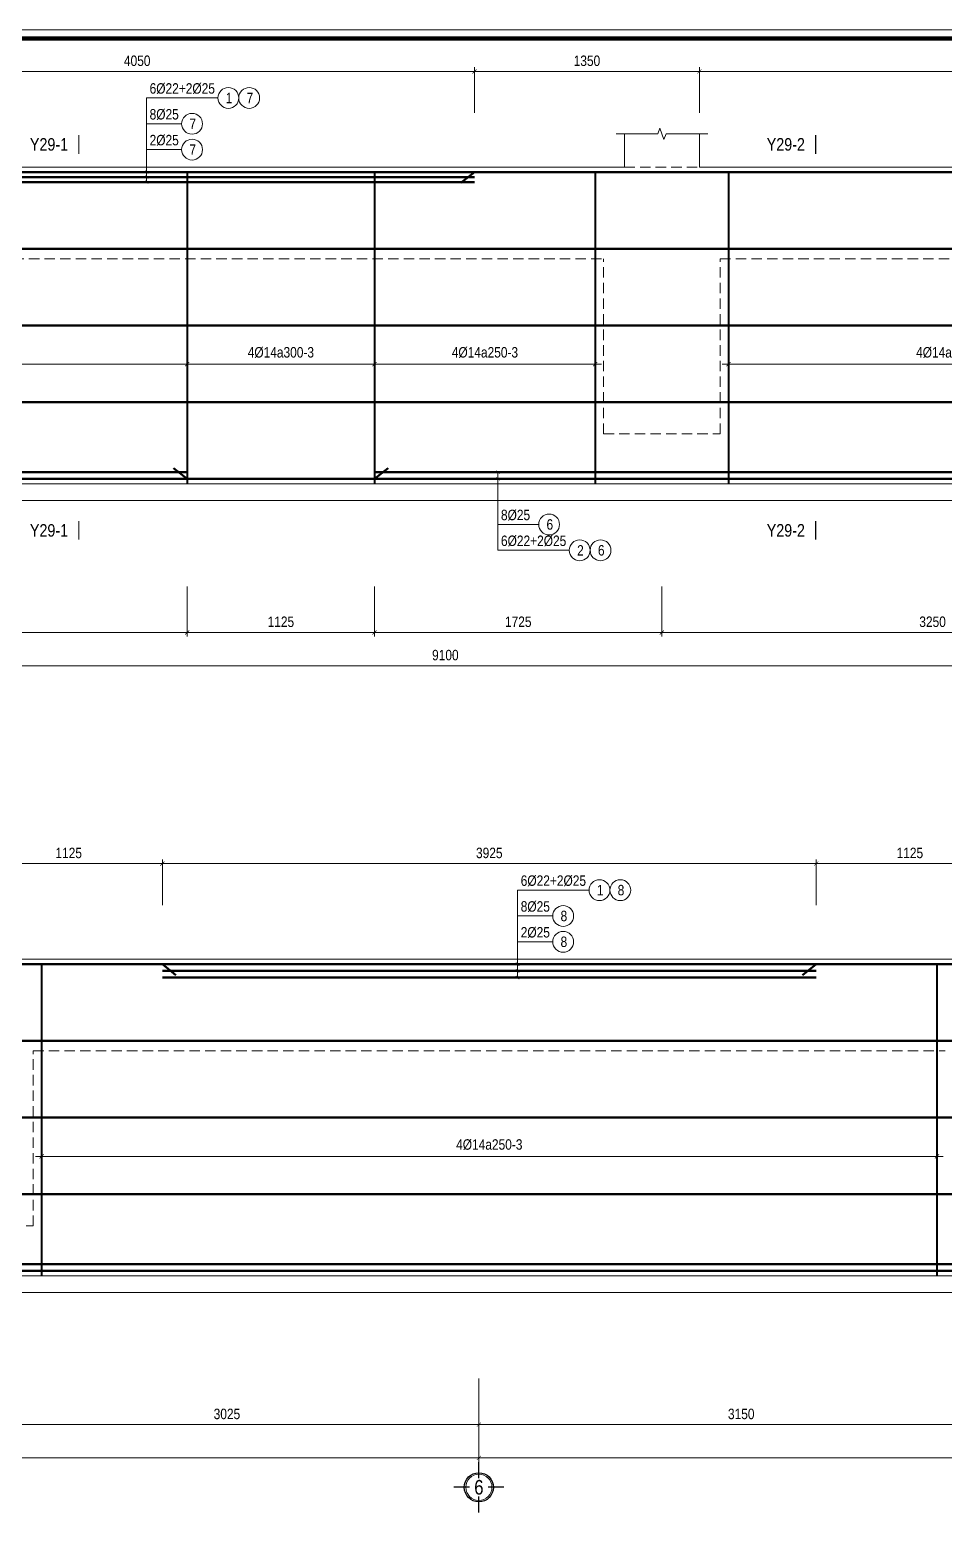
# Model space of a CAD drawing. Header units: millimetres. Extents: x 3014920 to 3563667, y -1638653 to -1356471.
# Drawn here: x 3378516 to 3384006, y -1615000 to -1606064 of the extents above; entities that cross this region are included whole.
import ezdxf
from ezdxf.enums import TextEntityAlignment as Align
from ezdxf.xclip import XClip

# ---------------------------------------------------------------- set-up
doc = ezdxf.new("R2010")
doc.units = ezdxf.units.MM
doc.header["$MEASUREMENT"] = 0
doc.header["$XCLIPFRAME"] = 0
doc.header["$PDMODE"] = 2
doc.linetypes.add('HIDDEN', pattern=[0.375, 0.25, -0.125])
doc.layers.get('0').update_dxf_attribs({"lineweight": 9})
doc.layers.get('Defpoints').update_dxf_attribs({"color": 10, "lineweight": 0})
for name, color, linetype, lineweight in [('2', 2, 'Continuous', 20), ('CDAI', 21, 'Continuous', 40), ('CTHEP', 50, 'Continuous', 50), ('DBAO', 90, 'Continuous', 13), ('DGIONG', 130, 'Continuous', 13), ('DMo', 9, 'HIDDEN', 9), ('KTH', 154, 'Continuous', 9), ('Net khuat', 8, 'HIDDEN', 13), ('TEXT', 7, 'Continuous', 15)]:
    doc.layers.add(name, color=color, linetype=linetype, lineweight=lineweight)
doc.layers.add('8', color=8, linetype='Continuous')
doc.styles.add('HELVECONDENSE', font='VHELVCN_0.TTF')
doc.styles.add('Star-HelCon', font='VHELVCN_0.TTF')
doc.styles.add('TTP-HelCon', font='VHELVCN_0.TTF')
doc.styles.add('VNI-HELVE-CONDENSE', font='VHELVCN_0.TTF')
doc.dimstyles.new('kc-25', dxfattribs={"dimtxt": 62.5, "dimasz": 20, "dimexe": 20, "dimexo": 50, "dimgap": 25, "dimtad": 3, "dimdec": 0, "dimzin": 0, "dimdsep": 46, "dimtxsty": 'VNI-HELVE-CONDENSE', "dimblk": 'DIM', "dimcen": 2.5, "dimclrd": 256, "dimclre": 154, "dimclrt": 7, "dimaunit": 1, "dimadec": 0, "dimazin": 0, "dimtfac": 1, "dimtdec": 0, "dimtix": 1, "dimtmove": 0, "dimatfit": 3, "dimldrblk": 'DOT', "dimfxl": 1, "dimtolj": 1, "dimtzin": 0, "dimarcsym": 0})
doc.dimstyles.new('TTP-25', dxfattribs={"dimscale": 25, "dimtxt": 2.5, "dimasz": 1, "dimexe": 1, "dimexo": 1, "dimgap": 0.09, "dimtad": 0, "dimdec": 4, "dimrnd": 1, "dimzin": 9, "dimdsep": 46, "dimtxsty": 'TTP-HelCon', "dimblk": 'ARCHTICK', "dimcen": 0.09, "dimdle": 1.5, "dimclrd": 256, "dimclre": 256, "dimclrt": 7, "dimadec": 0, "dimazin": 0, "dimtfac": 1, "dimtdec": 4, "dimtmove": 0, "dimatfit": 3, "dimldrblk": 'ARCHTICK', "dimfxl": 1, "dimtvp": 1, "dimtolj": 1, "dimtzin": 0, "dimarcsym": 0})

# ---------------------------------------------------------------- blocks, each defined once
blk = doc.blocks.new('_ArchTick')
at = {"color": 0, "linetype": 'ByBlock', "const_width": 0.15}
blk.add_lwpolyline([(-0.5, -0.5), (0.5, 0.5)], dxfattribs=at)
blk = doc.blocks.new('*D1667')
at = {"layer": 'Defpoints', "color": 0, "transparency": 16777216}
for p in [(22575, -2490.7), (25825, -2490.7), (22575, -2791.8)]:
    blk.add_point(p, dxfattribs=at)
at = {"layer": 'KTH', "lineweight": -2, "transparency": 16777216}
for p, q in [((22575, -2515.7), (22575, -2816.8)), ((25825, -2515.7), (25825, -2816.8)), ((25862.5, -2791.8), (22537.5, -2791.8))]:
    blk.add_line(p, q, dxfattribs=at)
at = {"layer": 'KTH', "lineweight": -2, "transparency": 16777216, "xscale": 25, "yscale": 25, "zscale": 25, "rotation": 180}
blk.add_blockref('_ArchTick', (22575, -2791.8), dxfattribs=at)
at = {"layer": 'KTH', "lineweight": -2, "transparency": 16777216, "xscale": 25, "yscale": 25, "zscale": 25}
blk.add_blockref('_ArchTick', (25825, -2791.8), dxfattribs=at)
at = {"layer": 'KTH', "color": 7, "transparency": 16777216, "insert": (24200, -2728), "char_height": 62.5, "attachment_point": 5, "style": 'TTP-HelCon'}
blk.add_mtext('\\A1;3250', dxfattribs=at)
blk = doc.blocks.new('*D1668')
at = {"layer": 'Defpoints', "color": 0, "transparency": 16777216}
for p in [(16725, -2490.7), (19724.7, -2490.7), (16725, -2791.8)]:
    blk.add_point(p, dxfattribs=at)
at = {"layer": 'KTH', "lineweight": -2, "transparency": 16777216}
for p, q in [((16725, -2515.7), (16725, -2816.8)), ((19724.7, -2515.7), (19724.7, -2816.8)), ((19762.2, -2791.8), (16687.5, -2791.8))]:
    blk.add_line(p, q, dxfattribs=at)
at = {"layer": 'KTH', "lineweight": -2, "transparency": 16777216, "xscale": 25, "yscale": 25, "zscale": 25, "rotation": 180}
blk.add_blockref('_ArchTick', (16725, -2791.8), dxfattribs=at)
at = {"layer": 'KTH', "lineweight": -2, "transparency": 16777216, "xscale": 25, "yscale": 25, "zscale": 25}
blk.add_blockref('_ArchTick', (19724.7, -2791.8), dxfattribs=at)
at = {"layer": 'KTH', "color": 7, "transparency": 16777216, "insert": (18224.9, -2728), "char_height": 62.5, "attachment_point": 5, "style": 'TTP-HelCon'}
blk.add_mtext('\\A1;3000', dxfattribs=at)
blk = doc.blocks.new('*D1670')
at = {"layer": 'Defpoints', "color": 0, "transparency": 16777216}
for p in [(26025, 574), (22800, 300), (26025, 300)]:
    blk.add_point(p, dxfattribs=at)
at = {"layer": 'KTH', "lineweight": -2, "transparency": 16777216}
for p, q in [((22762.5, 574), (26062.5, 574)), ((22800, 325), (22800, 599)), ((26025, 325), (26025, 599))]:
    blk.add_line(p, q, dxfattribs=at)
at = {"layer": 'KTH', "lineweight": -2, "transparency": 16777216, "xscale": 25, "yscale": 25, "zscale": 25, "rotation": 180}
blk.add_blockref('_ArchTick', (22800, 574), dxfattribs=at)
at = {"layer": 'KTH', "lineweight": -2, "transparency": 16777216, "xscale": 25, "yscale": 25, "zscale": 25}
blk.add_blockref('_ArchTick', (26025, 574), dxfattribs=at)
at = {"layer": 'KTH', "color": 7, "transparency": 16777216, "insert": (24412.5, 637.8), "char_height": 62.5, "attachment_point": 5, "style": 'TTP-HelCon'}
blk.add_mtext('\\A1;3225', dxfattribs=at)
blk = doc.blocks.new('*D1675')
at = {"layer": 'Defpoints', "color": 0, "transparency": 16777216}
for p in [(32200, 574), (32200, 300), (33325, 300)]:
    blk.add_point(p, dxfattribs=at)
at = {"layer": 'KTH', "lineweight": -2, "transparency": 16777216}
for p, q in [((33362.5, 574), (32162.5, 574)), ((32200, 325), (32200, 599)), ((33325, 325), (33325, 599))]:
    blk.add_line(p, q, dxfattribs=at)
at = {"layer": 'KTH', "lineweight": -2, "transparency": 16777216, "xscale": 25, "yscale": 25, "zscale": 25, "rotation": 180}
blk.add_blockref('_ArchTick', (32200, 574), dxfattribs=at)
at = {"layer": 'KTH', "lineweight": -2, "transparency": 16777216, "xscale": 25, "yscale": 25, "zscale": 25}
blk.add_blockref('_ArchTick', (33325, 574), dxfattribs=at)
at = {"layer": 'KTH', "color": 7, "transparency": 16777216, "insert": (32762.5, 637.8), "char_height": 62.5, "attachment_point": 5, "style": 'TTP-HelCon'}
blk.add_mtext('\\A1;1125', dxfattribs=at)
blk = doc.blocks.new('dau truc')
blk.add_circle((0, 0), 180)
at = {"layer": '8'}
for p, q in [((0, 127), (0, 345)), ((-127, 0), (-345, 0)), ((0, -345), (0, -127)), ((345, 0), (127, 0))]:
    blk.add_line(p, q, dxfattribs=at)
blk.add_circle((0, 0), 200, dxfattribs=at)
at = {"layer": 'TEXT', "style": 'HELVECONDENSE'}
blk.add_attdef('A', text='', height=233, dxfattribs=at).set_placement((0, 0), align=Align.MIDDLE)
blk = doc.blocks.new('*D1644')
at = {"layer": 'Defpoints', "color": 0, "transparency": 16777216}
for p in [(35225, -2490.7), (44625, -2490.7), (35225, -2991.7)]:
    blk.add_point(p, dxfattribs=at)
at = {"layer": 'KTH', "lineweight": -2, "transparency": 16777216}
for p, q in [((35225, -2515.7), (35225, -3016.7)), ((44625, -2515.7), (44625, -3016.7)), ((44662.5, -2991.7), (35187.5, -2991.7))]:
    blk.add_line(p, q, dxfattribs=at)
at = {"layer": 'KTH', "lineweight": -2, "transparency": 16777216, "xscale": 25, "yscale": 25, "zscale": 25, "rotation": 180}
blk.add_blockref('_ArchTick', (35225, -2991.7), dxfattribs=at)
at = {"layer": 'KTH', "lineweight": -2, "transparency": 16777216, "xscale": 25, "yscale": 25, "zscale": 25}
blk.add_blockref('_ArchTick', (44625, -2991.7), dxfattribs=at)
at = {"layer": 'KTH', "color": 7, "transparency": 16777216, "insert": (39925, -2927.9), "char_height": 62.5, "attachment_point": 5, "style": 'TTP-HelCon'}
blk.add_mtext('\\A1;9400', dxfattribs=at)
blk = doc.blocks.new('*D1645')
at = {"layer": 'Defpoints', "color": 0, "transparency": 16777216}
for p in [(19724.7, -2490.7), (20850, -2490.7), (20850, -2791.8)]:
    blk.add_point(p, dxfattribs=at)
at = {"layer": 'KTH', "lineweight": -2, "transparency": 16777216}
for p, q in [((19724.7, -2515.7), (19724.7, -2816.8)), ((20850, -2515.7), (20850, -2816.8)), ((19687.2, -2791.8), (20887.5, -2791.8))]:
    blk.add_line(p, q, dxfattribs=at)
at = {"layer": 'KTH', "lineweight": -2, "transparency": 16777216, "xscale": 25, "yscale": 25, "zscale": 25, "rotation": 180}
blk.add_blockref('_ArchTick', (19724.7, -2791.8), dxfattribs=at)
at = {"layer": 'KTH', "lineweight": -2, "transparency": 16777216, "xscale": 25, "yscale": 25, "zscale": 25}
blk.add_blockref('_ArchTick', (20850, -2791.8), dxfattribs=at)
at = {"layer": 'KTH', "color": 7, "transparency": 16777216, "insert": (20287.4, -2728), "char_height": 62.5, "attachment_point": 5, "style": 'TTP-HelCon'}
blk.add_mtext('\\A1;1125', dxfattribs=at)
blk = doc.blocks.new('*D1646')
at = {"layer": 'Defpoints', "color": 0, "transparency": 16777216}
for p in [(20850, -2490.7), (22575, -2490.7), (22575, -2791.8)]:
    blk.add_point(p, dxfattribs=at)
at = {"layer": 'KTH', "lineweight": -2, "transparency": 16777216}
for p, q in [((20850, -2515.7), (20850, -2816.8)), ((22575, -2515.7), (22575, -2816.8)), ((20812.5, -2791.8), (22612.5, -2791.8))]:
    blk.add_line(p, q, dxfattribs=at)
at = {"layer": 'KTH', "lineweight": -2, "transparency": 16777216, "xscale": 25, "yscale": 25, "zscale": 25, "rotation": 180}
blk.add_blockref('_ArchTick', (20850, -2791.8), dxfattribs=at)
at = {"layer": 'KTH', "lineweight": -2, "transparency": 16777216, "xscale": 25, "yscale": 25, "zscale": 25}
blk.add_blockref('_ArchTick', (22575, -2791.8), dxfattribs=at)
at = {"layer": 'KTH', "color": 7, "transparency": 16777216, "insert": (21712.5, -2728), "char_height": 62.5, "attachment_point": 5, "style": 'TTP-HelCon'}
blk.add_mtext('\\A1;1725', dxfattribs=at)
blk = doc.blocks.new('*D1648')
at = {"layer": 'Defpoints', "color": 0, "transparency": 16777216}
for p in [(38375, 574), (37250, 300), (38375, 300)]:
    blk.add_point(p, dxfattribs=at)
at = {"layer": 'KTH', "lineweight": -2, "transparency": 16777216}
for p, q in [((37212.5, 574), (38412.5, 574)), ((37250, 325), (37250, 599)), ((38375, 325), (38375, 599))]:
    blk.add_line(p, q, dxfattribs=at)
at = {"layer": 'KTH', "lineweight": -2, "transparency": 16777216, "xscale": 25, "yscale": 25, "zscale": 25, "rotation": 180}
blk.add_blockref('_ArchTick', (37250, 574), dxfattribs=at)
at = {"layer": 'KTH', "lineweight": -2, "transparency": 16777216, "xscale": 25, "yscale": 25, "zscale": 25}
blk.add_blockref('_ArchTick', (38375, 574), dxfattribs=at)
at = {"layer": 'KTH', "color": 7, "transparency": 16777216, "insert": (37812.5, 637.8), "char_height": 62.5, "attachment_point": 5, "style": 'TTP-HelCon'}
blk.add_mtext('\\A1;1125', dxfattribs=at)
blk = doc.blocks.new('*D1649')
at = {"layer": 'Defpoints', "color": 0, "transparency": 16777216}
for p in [(33325, 574), (33325, 300), (37250, 300)]:
    blk.add_point(p, dxfattribs=at)
at = {"layer": 'KTH', "lineweight": -2, "transparency": 16777216}
for p, q in [((37287.5, 574), (33287.5, 574)), ((33325, 325), (33325, 599)), ((37250, 325), (37250, 599))]:
    blk.add_line(p, q, dxfattribs=at)
at = {"layer": 'KTH', "lineweight": -2, "transparency": 16777216, "xscale": 25, "yscale": 25, "zscale": 25, "rotation": 180}
blk.add_blockref('_ArchTick', (33325, 574), dxfattribs=at)
at = {"layer": 'KTH', "lineweight": -2, "transparency": 16777216, "xscale": 25, "yscale": 25, "zscale": 25}
blk.add_blockref('_ArchTick', (37250, 574), dxfattribs=at)
at = {"layer": 'KTH', "color": 7, "transparency": 16777216, "insert": (35287.5, 637.8), "char_height": 62.5, "attachment_point": 5, "style": 'TTP-HelCon'}
blk.add_mtext('\\A1;3925', dxfattribs=at)
blk = doc.blocks.new('*D1654')
at = {"layer": 'Defpoints', "color": 0, "transparency": 16777216}
for p in [(35225, -2490.7), (38375, -2490.7), (38375, -2791.8)]:
    blk.add_point(p, dxfattribs=at)
at = {"layer": 'KTH', "lineweight": -2, "transparency": 16777216}
for p, q in [((35225, -2515.7), (35225, -2816.8)), ((38375, -2515.7), (38375, -2816.8)), ((35187.5, -2791.8), (38412.5, -2791.8))]:
    blk.add_line(p, q, dxfattribs=at)
at = {"layer": 'KTH', "lineweight": -2, "transparency": 16777216, "xscale": 25, "yscale": 25, "zscale": 25, "rotation": 180}
blk.add_blockref('_ArchTick', (35225, -2791.8), dxfattribs=at)
at = {"layer": 'KTH', "lineweight": -2, "transparency": 16777216, "xscale": 25, "yscale": 25, "zscale": 25}
blk.add_blockref('_ArchTick', (38375, -2791.8), dxfattribs=at)
at = {"layer": 'KTH', "color": 7, "transparency": 16777216, "insert": (36800, -2728), "char_height": 62.5, "attachment_point": 5, "style": 'TTP-HelCon'}
blk.add_mtext('\\A1;3150', dxfattribs=at)
blk = doc.blocks.new('MC')
at = {"layer": 'CTHEP', "const_width": 10, "elevation": 0}
blk.add_lwpolyline([(36, 150), (36, 0)], dxfattribs=at)
at = {"layer": 'TEXT', "style": 'TTP-HelCon'}
blk.add_attdef('A', text='', height=100, dxfattribs=at).set_placement((-50, 26), align=Align.RIGHT)
blk = doc.blocks.new('*D1662')
at = {"layer": 'Defpoints', "color": 0, "transparency": 16777216}
for p in [(25825, -2490.7), (35225, -2490.7), (35225, -2991.7)]:
    blk.add_point(p, dxfattribs=at)
at = {"layer": 'KTH', "lineweight": -2, "transparency": 16777216}
for p, q in [((25825, -2515.7), (25825, -3016.7)), ((35225, -2515.7), (35225, -3016.7)), ((25787.5, -2991.7), (35262.5, -2991.7))]:
    blk.add_line(p, q, dxfattribs=at)
at = {"layer": 'KTH', "lineweight": -2, "transparency": 16777216, "xscale": 25, "yscale": 25, "zscale": 25, "rotation": 180}
blk.add_blockref('_ArchTick', (25825, -2991.7), dxfattribs=at)
at = {"layer": 'KTH', "lineweight": -2, "transparency": 16777216, "xscale": 25, "yscale": 25, "zscale": 25}
blk.add_blockref('_ArchTick', (35225, -2991.7), dxfattribs=at)
at = {"layer": 'KTH', "color": 7, "transparency": 16777216, "insert": (30525, -2927.9), "char_height": 62.5, "attachment_point": 5, "style": 'TTP-HelCon'}
blk.add_mtext('\\A1;9400', dxfattribs=at)
blk = doc.blocks.new('*D1621')
at = {"layer": 'Defpoints', "color": 0, "transparency": 16777216}
for p in [(55275, 574), (48050, 325), (55275, 200)]:
    blk.add_point(p, dxfattribs=at)
at = {"layer": 'KTH', "lineweight": -2, "transparency": 16777216}
for p, q in [((48012.5, 574), (55312.5, 574)), ((48050, 350), (48050, 599)), ((55275, 225), (55275, 599))]:
    blk.add_line(p, q, dxfattribs=at)
at = {"layer": 'KTH', "lineweight": -2, "transparency": 16777216, "xscale": 25, "yscale": 25, "zscale": 25, "rotation": 180}
blk.add_blockref('_ArchTick', (48050, 574), dxfattribs=at)
at = {"layer": 'KTH', "lineweight": -2, "transparency": 16777216, "xscale": 25, "yscale": 25, "zscale": 25}
blk.add_blockref('_ArchTick', (55275, 574), dxfattribs=at)
at = {"layer": 'KTH', "color": 7, "transparency": 16777216, "insert": (51662.5, 637.8), "char_height": 62.5, "attachment_point": 5, "style": 'TTP-HelCon'}
blk.add_mtext('\\A1;7225', dxfattribs=at)
blk = doc.blocks.new('*D1623')
at = {"layer": 'Defpoints', "color": 0, "transparency": 16777216}
for p in [(16725, -2490.7), (25825, -2513.9), (16725, -2991.7)]:
    blk.add_point(p, dxfattribs=at)
at = {"layer": 'KTH', "lineweight": -2, "transparency": 16777216}
for p, q in [((16725, -2515.7), (16725, -3016.7)), ((25825, -2538.9), (25825, -3016.7)), ((25862.5, -2991.7), (16687.5, -2991.7))]:
    blk.add_line(p, q, dxfattribs=at)
at = {"layer": 'KTH', "lineweight": -2, "transparency": 16777216, "xscale": 25, "yscale": 25, "zscale": 25, "rotation": 180}
blk.add_blockref('_ArchTick', (16725, -2991.7), dxfattribs=at)
at = {"layer": 'KTH', "lineweight": -2, "transparency": 16777216, "xscale": 25, "yscale": 25, "zscale": 25}
blk.add_blockref('_ArchTick', (25825, -2991.7), dxfattribs=at)
at = {"layer": 'KTH', "color": 7, "transparency": 16777216, "insert": (21275, -2927.9), "char_height": 62.5, "attachment_point": 5, "style": 'TTP-HelCon'}
blk.add_mtext('\\A1;9100', dxfattribs=at)
blk = doc.blocks.new('*D1626')
at = {"layer": 'Defpoints', "color": 0, "transparency": 16777216}
for p in [(21450, 574), (17399.8, 300), (21450, 300)]:
    blk.add_point(p, dxfattribs=at)
at = {"layer": 'KTH', "lineweight": -2, "transparency": 16777216}
for p, q in [((17362.3, 574), (21487.5, 574)), ((17399.8, 325), (17399.8, 599)), ((21450, 325), (21450, 599))]:
    blk.add_line(p, q, dxfattribs=at)
at = {"layer": 'KTH', "lineweight": -2, "transparency": 16777216, "xscale": 25, "yscale": 25, "zscale": 25, "rotation": 180}
blk.add_blockref('_ArchTick', (17399.8, 574), dxfattribs=at)
at = {"layer": 'KTH', "lineweight": -2, "transparency": 16777216, "xscale": 25, "yscale": 25, "zscale": 25}
blk.add_blockref('_ArchTick', (21450, 574), dxfattribs=at)
at = {"layer": 'KTH', "color": 7, "transparency": 16777216, "insert": (19424.9, 637.8), "char_height": 62.5, "attachment_point": 5, "style": 'TTP-HelCon'}
blk.add_mtext('\\A1;4050', dxfattribs=at)
blk = doc.blocks.new('*D1627')
at = {"layer": 'Defpoints', "color": 0, "transparency": 16777216}
for p in [(22800, 574), (21450, 300), (22800, 300)]:
    blk.add_point(p, dxfattribs=at)
at = {"layer": 'KTH', "lineweight": -2, "transparency": 16777216}
for p, q in [((21412.5, 574), (22837.5, 574)), ((21450, 325), (21450, 599)), ((22800, 325), (22800, 599))]:
    blk.add_line(p, q, dxfattribs=at)
at = {"layer": 'KTH', "lineweight": -2, "transparency": 16777216, "xscale": 25, "yscale": 25, "zscale": 25, "rotation": 180}
blk.add_blockref('_ArchTick', (21450, 574), dxfattribs=at)
at = {"layer": 'KTH', "lineweight": -2, "transparency": 16777216, "xscale": 25, "yscale": 25, "zscale": 25}
blk.add_blockref('_ArchTick', (22800, 574), dxfattribs=at)
at = {"layer": 'KTH', "color": 7, "transparency": 16777216, "insert": (22125, 637.8), "char_height": 62.5, "attachment_point": 5, "style": 'TTP-HelCon'}
blk.add_mtext('\\A1;1350', dxfattribs=at)
blk = doc.blocks.new('DIM')
h = blk.add_hatch(color=1)
h.paths.add_polyline_path([(0.49, 0.29, 1), (0.29, 0.49), (-0.19, 0), (0.19, 0)])
h.paths.add_polyline_path([(0.19, 0), (-0.19, 0), (-0.49, -0.29, 1), (-0.29, -0.49)])
at = {"color": 9}
for p, q in [((-0.19, 0), (-1.5, 0)), ((0.19, 0), (1.5, 0))]:
    blk.add_line(p, q, dxfattribs=at)
at = {"color": 1}
for p, q in [((-0.49, -0.29), (0.29, 0.49)), ((-0.29, -0.49), (0.49, 0.29)), ((-0.19, 0), (0.19, 0))]:
    blk.add_line(p, q, dxfattribs=at)
blk.add_arc((-0.39, -0.39), 0.138, 135, 315, dxfattribs=at)
blk = doc.blocks.new('*D1629')
at = {"layer": 'Defpoints', "color": 0, "transparency": 16777216}
for p in [(16942.3, -883.8), (19724.8, -883.8), (16942.3, -1182.1)]:
    blk.add_point(p, dxfattribs=at)
at = {"layer": 'KTH', "lineweight": -2, "transparency": 16777216}
for p, q in [((16942.3, -908.8), (16942.3, -1207.1)), ((19724.8, -908.8), (19724.8, -1207.1)), ((19762.3, -1182.1), (16904.8, -1182.1))]:
    blk.add_line(p, q, dxfattribs=at)
at = {"layer": 'KTH', "lineweight": -2, "transparency": 16777216, "xscale": 25, "yscale": 25, "zscale": 25, "rotation": 180}
blk.add_blockref('_ArchTick', (16942.3, -1182.1), dxfattribs=at)
at = {"layer": 'KTH', "lineweight": -2, "transparency": 16777216, "xscale": 25, "yscale": 25, "zscale": 25}
blk.add_blockref('_ArchTick', (19724.8, -1182.1), dxfattribs=at)
at = {"layer": 'KTH', "color": 7, "transparency": 16777216, "insert": (18333.5, -1112.2), "char_height": 62.5, "attachment_point": 5, "style": 'TTP-HelCon'}
blk.add_mtext('\\A1;4Þ14a250-3', dxfattribs=at)
blk = doc.blocks.new('*D1630')
at = {"layer": 'Defpoints', "color": 0, "transparency": 16777216}
for p in [(19724.8, -883.8), (20850, -883.8), (20850, -1182.1)]:
    blk.add_point(p, dxfattribs=at)
at = {"layer": 'KTH', "lineweight": -2, "transparency": 16777216}
for p, q in [((19724.8, -908.8), (19724.8, -1207.1)), ((20850, -908.8), (20850, -1207.1)), ((19687.3, -1182.1), (20887.5, -1182.1))]:
    blk.add_line(p, q, dxfattribs=at)
at = {"layer": 'KTH', "lineweight": -2, "transparency": 16777216, "xscale": 25, "yscale": 25, "zscale": 25, "rotation": 180}
blk.add_blockref('_ArchTick', (19724.8, -1182.1), dxfattribs=at)
at = {"layer": 'KTH', "lineweight": -2, "transparency": 16777216, "xscale": 25, "yscale": 25, "zscale": 25}
blk.add_blockref('_ArchTick', (20850, -1182.1), dxfattribs=at)
at = {"layer": 'KTH', "color": 7, "transparency": 16777216, "insert": (20287.4, -1112.2), "char_height": 62.5, "attachment_point": 5, "style": 'TTP-HelCon'}
blk.add_mtext('\\A1;4Þ14a300-3', dxfattribs=at)
blk = doc.blocks.new('*D1631')
at = {"layer": 'Defpoints', "color": 0, "transparency": 16777216}
for p in [(22175, -698.3), (20850, -883.8), (22175, -1182.1)]:
    blk.add_point(p, dxfattribs=at)
at = {"layer": 'KTH', "lineweight": -2, "transparency": 16777216}
for p, q in [((22175, -723.3), (22175, -1207.1)), ((20850, -908.8), (20850, -1207.1)), ((20812.5, -1182.1), (22212.5, -1182.1))]:
    blk.add_line(p, q, dxfattribs=at)
at = {"layer": 'KTH', "lineweight": -2, "transparency": 16777216, "xscale": 25, "yscale": 25, "zscale": 25, "rotation": 180}
blk.add_blockref('_ArchTick', (20850, -1182.1), dxfattribs=at)
at = {"layer": 'KTH', "lineweight": -2, "transparency": 16777216, "xscale": 25, "yscale": 25, "zscale": 25}
blk.add_blockref('_ArchTick', (22175, -1182.1), dxfattribs=at)
at = {"layer": 'KTH', "color": 7, "transparency": 16777216, "insert": (21512.5, -1112.2), "char_height": 62.5, "attachment_point": 5, "style": 'TTP-HelCon'}
blk.add_mtext('\\A1;4Þ14a250-3', dxfattribs=at)
blk = doc.blocks.new('*D1632')
at = {"layer": 'Defpoints', "color": 0, "transparency": 16777216}
for p in [(22975, -883.8), (25625, -943.5), (22975, -1182.1)]:
    blk.add_point(p, dxfattribs=at)
at = {"layer": 'KTH', "lineweight": -2, "transparency": 16777216}
for p, q in [((22975, -908.8), (22975, -1207.1)), ((25625, -968.5), (25625, -1207.1)), ((25662.5, -1182.1), (22937.5, -1182.1))]:
    blk.add_line(p, q, dxfattribs=at)
at = {"layer": 'KTH', "lineweight": -2, "transparency": 16777216, "xscale": 25, "yscale": 25, "zscale": 25}
for p, rotation in [((22975, -1182.1), 179.9999999866598), ((25625, -1182.1), 359.9999999866598)]:
    blk.add_blockref('_ArchTick', p, dxfattribs=dict(at, rotation=rotation))
at = {"layer": 'KTH', "color": 7, "transparency": 16777216, "insert": (24300, -1112.2), "char_height": 62.5, "attachment_point": 5, "rotation": 360, "style": 'TTP-HelCon'}
blk.add_mtext('\\A1;4Þ14a250-3', dxfattribs=at)
blk = doc.blocks.new('*D1636')
at = {"layer": 'Defpoints', "color": 0, "transparency": 16777216}
for p in [(32600, -883.8), (37975, -883.8), (32600, -1182.1)]:
    blk.add_point(p, dxfattribs=at)
at = {"layer": 'KTH', "lineweight": -2, "transparency": 16777216}
for p, q in [((32600, -908.8), (32600, -1207.1)), ((37975, -908.8), (37975, -1207.1)), ((38012.5, -1182.1), (32562.5, -1182.1))]:
    blk.add_line(p, q, dxfattribs=at)
at = {"layer": 'KTH', "lineweight": -2, "transparency": 16777216, "xscale": 25, "yscale": 25, "zscale": 25}
for p, rotation in [((32600, -1182.1), 179.9999999866598), ((37975, -1182.1), 359.9999999866598)]:
    blk.add_blockref('_ArchTick', p, dxfattribs=dict(at, rotation=rotation))
at = {"layer": 'KTH', "color": 7, "transparency": 16777216, "insert": (35287.5, -1112.2), "char_height": 62.5, "attachment_point": 5, "rotation": 360, "style": 'TTP-HelCon'}
blk.add_mtext('\\A1;4Þ14a250-3', dxfattribs=at)
blk = doc.blocks.new('*D1582')
at = {"layer": 'Defpoints', "color": 0, "transparency": 16777216}
for p in [(32200, -2490.7), (35225, -2515.7), (32200, -2791.8)]:
    blk.add_point(p, dxfattribs=at)
at = {"layer": 'KTH', "lineweight": -2, "transparency": 16777216}
for p, q in [((32200, -2515.7), (32200, -2816.8)), ((35225, -2540.7), (35225, -2816.8)), ((35262.5, -2791.8), (32162.5, -2791.8))]:
    blk.add_line(p, q, dxfattribs=at)
at = {"layer": 'KTH', "lineweight": -2, "transparency": 16777216, "xscale": 25, "yscale": 25, "zscale": 25, "rotation": 180}
blk.add_blockref('_ArchTick', (32200, -2791.8), dxfattribs=at)
at = {"layer": 'KTH', "lineweight": -2, "transparency": 16777216, "xscale": 25, "yscale": 25, "zscale": 25}
blk.add_blockref('_ArchTick', (35225, -2791.8), dxfattribs=at)
at = {"layer": 'KTH', "color": 7, "transparency": 16777216, "insert": (33712.5, -2728), "char_height": 62.5, "attachment_point": 5, "style": 'TTP-HelCon'}
blk.add_mtext('\\A1;3025', dxfattribs=at)
blk = doc.blocks.new('2Y-28')
at = {"layer": 'DBAO', "linetype": 'Continuous'}
blk.add_line((2756991.31386, -2206320.81305), (2726241.31386, -2206320.81305), dxfattribs=at)
blk = doc.blocks.new('CHG_XX_Khung ten')
blk.add_lwpolyline([(15, 579), (826, 579), (826, 15), (15, 15)], close=True)
at = {"color": 4, "linetype": 'Continuous', "const_width": 1}
blk.add_lwpolyline([(17, 577), (824, 577), (824, 17), (17, 17)], close=True, dxfattribs=at)
blk = doc.blocks.new('2Y-29')
at = {"layer": 'CDAI'}
for points in [[(19724.76151, -30), (19724.76151, -1900)], [(20849.9999, -30), (20849.9999, -1900)], [(22174.9999, -30), (22174.9999, -1900)], [(22974.9999, -30), (22974.9999, -1900)], [(32599.99998, -30), (32599.99998, -1900)], [(37974.99249, -30), (37974.99249, -1900)]]:
    blk.add_lwpolyline(points, dxfattribs=at)
at = {"layer": 'CTHEP'}
for p, q in [((21449.9999, -60), (17399.76151, -60)), ((21368.57401, -94.5255), (21449.9999, -30)), ((33406.42588, -94.5255), (33324.99999, -30)), ((33324.99999, -70), (37249.99999, -70)), ((37168.5741, -94.5255), (37249.99999, -30)), ((21449.9999, -90), (17399.76151, -90)), ((33324.99999, -110), (37249.99999, -110)), ((82396.41101, -489.99841), (8878.4469, -489.99842)), ((82396.41101, -949.99894), (8878.4469, -949.99894)), ((82396.41101, -1409.99947), (8878.4469, -1409.99947)), ((19643.33562, -1805.4745), (19724.76151, -1870)), ((20931.4258, -1805.4745), (20849.9999, -1870))]:
    blk.add_line(p, q, dxfattribs=at)
for points in [[(8854.99241, -529.99859), (8854.99241, -30), (82444.99991, -30)], [(54492.90498, -1870), (82444.99991, -1870), (82444.99991, -1170)], [(8854.9924, -1870), (54492.90498, -1870)], [(13717.68062, -1830), (19724.76151, -1830)], [(20849.9999, -1830), (28850.00484, -1830)], [(29175.01047, -1830), (35225.01047, -1830)], [(35225.01047, -1830), (44849.99897, -1830)]]:
    blk.add_lwpolyline(points, dxfattribs=at)
at = {"layer": 'DBAO', "linetype": 'Continuous'}
for p, q in [((22349.9999, 200), (22349.9999, 0)), ((22799.9999, 0), (22799.9999, 200)), ((16499.99991, 0), (22349.9999, 0)), ((22799.9999, 0), (25799.99998, 0)), ((32424.99248, 0), (38149.99991, 0)), ((16899.99991, -1900), (55974.98808, -1900)), ((55974.9879, -1900), (82474.99991, -1900))]:
    blk.add_line(p, q, dxfattribs=at)
at = {"layer": 'DBAO', "linetype": 'Continuous', "flags": 128}
for points in [[(55974.98808, -2000), (82474.99991, -2000), (82474.99991, 0)], [(16899.99991, -2000), (55974.98828, -2000)]]:
    blk.add_lwpolyline(points, dxfattribs=at)
at = {"layer": 'DGIONG', "linetype": 'Continuous', "flags": 128}
blk.add_lwpolyline([(22849.9999, 200), (22599.9999, 200), (22587.4999, 165.65653), (22562.4999, 234.34347), (22549.9999, 200), (22299.9849, 200)], dxfattribs=at)
at = {"layer": 'DGIONG'}
for centre in [(19972.27157, 415.02234), (20097.27157, 415.02234), (35949.02974, 415.02234), (36074.02974, 415.02234), (19754.38207, 260.04133), (35731.14024, 260.04133), (19754.38213, 105.06033), (35731.1403, 105.06033), (21897.88833, -2143.93134), (22081.58133, -2298.91228), (22206.58133, -2298.91228)]:
    blk.add_circle(centre, 62.5, dxfattribs=at)
at = {"layer": 'Net khuat', "ltscale": 250}
for p, q in [((22349.9999, 0), (22799.9999, 0)), ((16899.99991, -550), (22224.99998, -550)), ((22224.99998, -1600), (22224.99998, -550)), ((22924.99998, -550), (25675, -550)), ((22924.99998, -1600), (22924.99998, -550)), ((32549.99998, -550), (38024.99999, -550)), ((32549.99998, -1600), (32549.99998, -550)), ((22224.99998, -1600), (22924.99998, -1600)), ((31849.99998, -1600), (32549.99998, -1600))]:
    blk.add_line(p, q, dxfattribs=at)
at = {"xscale": 0.75, "yscale": 0.75, "zscale": 0.75}
for p, values in [((19047.59679, 79.50624), {'A': 'Y29-1'}), ((23471.09575, 79.50624), {'A': 'Y29-2'})]:
    blk.add_blockref('MC', p, dxfattribs=at).add_auto_attribs(values)
ref = blk.add_blockref('MC', (19047.59679, -2122.78168), dxfattribs=dict(xscale=-0.75, yscale=0.75, zscale=0.75, rotation=180))
ref.add_attrib('A', 'Y29-1', dxfattribs={"layer": 'TEXT', "height": 75, "style": 'TTP-HelCon'}).set_placement((19010.09679, -2216.91211), align=Align.RIGHT)
ref = blk.add_blockref('MC', (23471.09575, -2122.78168), dxfattribs=dict(xscale=-0.75, yscale=0.75, zscale=0.75, rotation=180))
ref.add_attrib('A', 'Y29-2', dxfattribs={"layer": 'TEXT', "height": 75, "style": 'TTP-HelCon'}).set_placement((23433.59575, -2216.91211), align=Align.RIGHT)
at = {"layer": '2', "ltscale": 300}
ref = blk.add_blockref('dau truc', (35224.97624, -3167.60952), dxfattribs=dict(at, xscale=0.436713129747659, yscale=0.436713129747659, zscale=0.436713129747659))
ref.add_attrib('A', '6', dxfattribs={"layer": 'TEXT', "height": 87.5, "style": 'HELVECONDENSE'}).set_placement((35224.97624, -3167.60952), align=Align.MIDDLE)
at = {"layer": 'TEXT', "style": 'TTP-HelCon'}
for s, p in [('6Þ22+2Þ25', (19499.46369, 440.87528, 0)), ('6Þ22+2Þ25', (35476.22186, 440.87528, 0)), ('8Þ25', (19499.46369, 285.89428, 0)), ('8Þ25', (35476.22186, 285.89428, 0)), ('2Þ25', (19499.46376, 130.91328, 0)), ('2Þ25', (35476.22192, 130.91328, 0)), ('8Þ25', (21608.77345, -2118.07834, 0)), ('6Þ22+2Þ25', (21608.77345, -2273.05934, 0))]:
    blk.add_text(s, height=62.5, dxfattribs=at).set_placement(p)
at = {"layer": 'TEXT', "style": 'Star-HelCon'}
for s, p in [('8', (36078.1964, 415.02234)), ('1', (19976.43823, 415.02234)), ('7', (20101.43823, 415.02234)), ('1', (35953.1964, 415.02234)), ('7', (19758.54873, 260.04133)), ('8', (35735.3069, 260.04133)), ('7', (19758.5488, 105.06033)), ('8', (35735.30697, 105.06033)), ('6', (21902.055, -2143.93134)), ('2', (22085.748, -2298.91228)), ('6', (22210.748, -2298.91228))]:
    blk.add_text(s, height=62.5, dxfattribs=at).set_placement(p, align=Align.MIDDLE)
at = {"layer": 'KTH'}
for base, p1, p2, picture, middle in [((21449.9999, 574.00461), (17399.76151, 300), (21449.9999, 300), '*D1626', (19424.88071, 637.83794)), ((22799.99998, 574.00461), (21449.9999, 300), (22799.99998, 300), '*D1627', (22124.99994, 637.83794)), ((26024.99248, 574.00461), (22799.99998, 300), (26024.99248, 300), '*D1670', (24412.49623, 637.83794)), ((38375.0075, 574.00461), (37249.99999, 300), (38375.0075, 300), '*D1648', (37812.50374, 637.83794)), ((55274.99991, 574.00461), (48049.9999, 325), (55274.99991, 200), '*D1621', (51662.49991, 637.83794)), ((16724.97624, -2791.78924), (19724.73784, -2490.74498), (16724.97624, -2490.74498), '*D1668', (18224.85704, -2727.95591)), ((22574.97623, -2791.78924), (25824.97624, -2490.74498), (22574.97623, -2490.74498), '*D1667', (24199.97623, -2727.95591)), ((35224.97624, -2991.74498), (25824.97624, -2490.74498), (35224.97624, -2490.74498), '*D1662', (30524.97624, -2927.91165)), ((32199.99998, -2791.78924), (35224.97624, -2515.74498), (32199.99998, -2490.74498), '*D1582', (33712.48811, -2727.95591))]:
    dim = blk.add_linear_dim(base=base, p1=p1, p2=p2, angle=180, dimstyle='TTP-25', override={"dimtmove": 1}, dxfattribs=at)
    dim.commit()
    dim.dimension.update_dxf_attribs({"geometry": picture, "text_midpoint": middle})
for base, p1, p2, picture, middle in [((32199.99248, 574.00461), (33324.99999, 300), (32199.99248, 300), '*D1675', (32762.49623, 637.83794)), ((33324.99999, 574.00461), (37249.99999, 300), (33324.99999, 300), '*D1649', (35287.49999, 637.83794)), ((20849.97623, -2791.78924), (19724.73784, -2490.74498), (20849.97623, -2490.74498), '*D1645', (20287.35703, -2727.95591)), ((22574.97623, -2791.78924), (20849.97623, -2490.74498), (22574.97623, -2490.74498), '*D1646', (21712.47623, -2727.95591)), ((35224.97624, -2991.74498), (44624.97624, -2490.74498), (35224.97624, -2490.74498), '*D1644', (39924.97624, -2927.91165)), ((38374.96881, -2791.78924), (35224.97624, -2490.74498), (38374.96881, -2490.74498), '*D1654', (36799.97253, -2727.95591))]:
    dim = blk.add_linear_dim(base=base, p1=p1, p2=p2, dimstyle='TTP-25', override={"dimtmove": 1}, dxfattribs=at)
    dim.commit()
    dim.dimension.update_dxf_attribs({"geometry": picture, "text_midpoint": middle})
for base, p1, p2, angle, picture, middle in [((22174.9999, -1182.1056), (20849.9999, -883.76691), (22174.9999, -698.30257), 0.000000013, '*D1631', (21512.4999, -1112.18893)), ((16942.28983, -1182.1056), (19724.76151, -883.76691), (16942.28983, -883.76691), 180, '*D1629', (18333.52567, -1112.18893)), ((22974.9999, -1182.1056), (25625, -943.50341), (22974.9999, -883.76691), 179.999999987, '*D1632', (24299.99995, -1112.18893)), ((32599.99998, -1182.1056), (37974.99249, -883.76691), (32599.99998, -883.76691), 179.999999987, '*D1636', (35287.49624, -1112.18893))]:
    dim = blk.add_linear_dim(base=base, p1=p1, p2=p2, angle=angle, text='4Þ14a250-3', dimstyle='TTP-25', override={"dimtmove": 1}, dxfattribs=at)
    dim.commit()
    dim.dimension.update_dxf_attribs({"geometry": picture, "text_midpoint": middle})
dim = blk.add_linear_dim(base=(20849.9999, -1182.1056), p1=(19724.76151, -883.76691), p2=(20849.9999, -883.76691), text='4Þ14a300-3', dimstyle='TTP-25', override={"dimtmove": 1}, dxfattribs=at)
dim.commit()
dim.dimension.update_dxf_attribs({"geometry": '*D1630', "text_midpoint": (20287.38071, -1112.18893)})
dim = blk.add_linear_dim(base=(16724.97624, -2991.74498), p1=(25824.97624, -2513.91361), p2=(16724.97624, -2490.74498), dimstyle='TTP-25', override={"dimtmove": 1}, dxfattribs=at)
dim.commit()
dim.dimension.update_dxf_attribs({"geometry": '*D1623', "text_midpoint": (21274.97624, -2991.74498), "dimtype": 128})
at = {"layer": 'DGIONG'}
for points in [[(19480.95184, -30), (19480.95166, 415.02234), (19909.77157, 415.02234)], [(35457.71001, -30), (35457.70983, 415.02234), (35886.52974, 415.02234)], [(19480.95184, -60), (19480.95166, 260.04133), (19691.88207, 260.04133)], [(35457.71, -70), (35457.70983, 260.04133), (35668.64024, 260.04133)], [(19480.95186, -90), (19480.95172, 105.06033), (19691.88213, 105.06033)], [(35457.71003, -110), (35457.70989, 105.06033), (35668.6403, 105.06033)], [(21590.26165, -1830), (21590.26142, -2143.93128), (21835.38833, -2143.93128)], [(21590.26161, -1870), (21590.26142, -2298.91228), (22019.08133, -2298.91228)]]:
    blk.add_leader(points, dimstyle='kc-25', override={"dimtad": 0, "dimldrblk": 'ArchTick', "dimfxl": 100, "dimarcsym": 1}, dxfattribs=at)

msp = doc.modelspace()

# ---------------------------------------------------------------- block references
at = {"layer": 'DGIONG', "color": 5}
ref = msp.add_blockref('2Y-29', (3359736.40177, -1606887.9753), dxfattribs=at)
XClip(ref).set_block_clipping_path([(8162.2922961921, -4196.4496964479), (25321.5566864503, 893.402555305)])
ref = msp.add_blockref('2Y-29', (3334899.87616, -1607088.48963), dxfattribs=at)
XClip(ref).set_block_clipping_path([(55032.4026973099, -3744.03577722), (71929.6680758409, 1930.9580064949)])
ref = msp.add_blockref('2Y-29', (3345987.58685, -1611640.84553), dxfattribs=at)
XClip(ref).set_block_clipping_path([(21983.4497472933, -4196.449696447), (39142.7141375514, 893.402555306)])
ref = msp.add_blockref('2Y-29', (3322549.76415, -1611957.77383), dxfattribs=at)
XClip(ref).set_block_clipping_path([(68830.4261572161, -3887.6057525929), (83784.008830192, 855.4057333251)])
at = {"layer": 'DMo'}
ref = msp.add_blockref('2Y-28', (621529.14361, 594103.82911), dxfattribs=at)
XClip(ref).set_block_clipping_path([(2724755.5466560172, -2207786.9186925623), (2739809.2041140171, -2204511.9140845509)])

# ---------------------------------------------------------------- next in the draw order: block references
at = {"color": 5, "xscale": 25.92478421704392, "yscale": 25.92478421704392, "zscale": 25.92478421704392}
msp.add_blockref('CHG_XX_Khung ten', (3367442.52377, -1621074.38806), dxfattribs=at)

doc.saveas('drawing.dxf')
